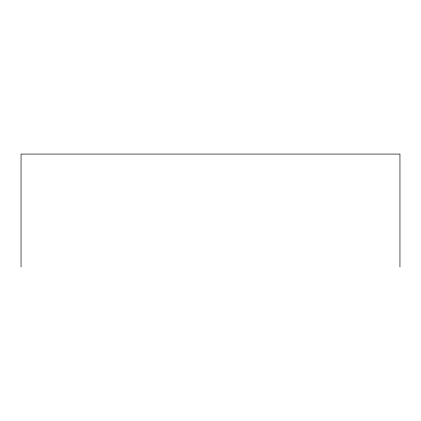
<?xml version="1.0" encoding="UTF-8"?>
<svg xmlns="http://www.w3.org/2000/svg" width="421" height="421" viewBox="0 0 421 421"><rect width="100%" height="100%" fill="white"/><g stroke="black" fill="none" stroke-linecap="round" stroke-linejoin="round"><path stroke-width="0.63" d="M399.95 266.935L399.95 154.065L21.05 154.065L21.05 266.935"/></g></svg>
